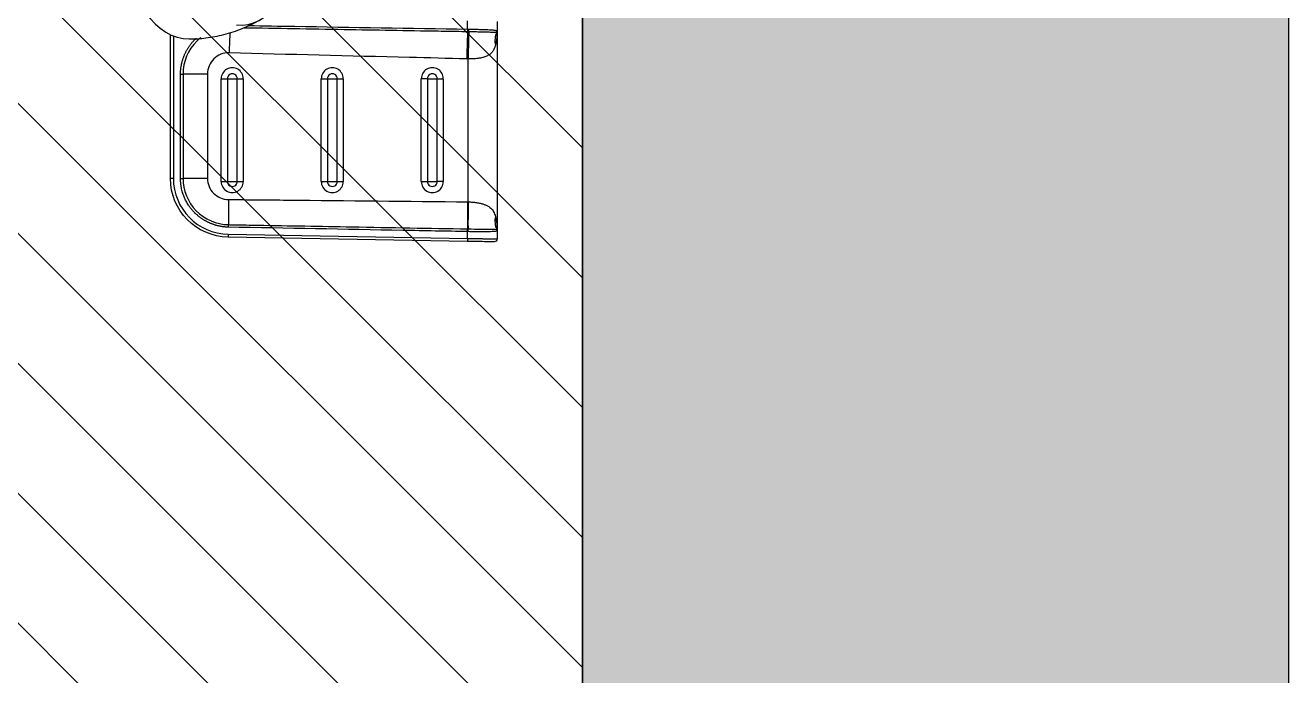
# Model space of a CAD drawing. Header units: millimetres. Extents: x -41292 to 298682, y -22072 to 33155.
# Drawn here: x -25852.5 to -25423.1, y 28368.3 to 28589.6 of the extents above; entities that cross this region are included whole.
import ezdxf

# ---------------------------------------------------------------- set-up
doc = ezdxf.new("R2010")
doc.units = ezdxf.units.MM
for name, color, linetype in [('02-WAL', 2, 'Continuous'), ('06-FUR', 6, 'Continuous'), ('F-BATH', 9, 'Continuous'), ('인테리어_벽체_신설', 3, 'Continuous'), ('인테리어_해치_벽체', 8, 'Continuous')]:
    doc.layers.add(name, color=color, linetype=linetype)

# ---------------------------------------------------------------- blocks, each defined once
blk = doc.blocks.new('shdushs')
at = {"layer": '인테리어_해치_벽체'}
h = blk.add_hatch(color=256, dxfattribs=at)
h.dxf.hatch_style = 1
h.paths.add_polyline_path([(278642.73, 3821.07), (279542.73, 3821.07), (279542.73, 3081.07), (278642.73, 3081.07)], flags=16)
h.paths.add_polyline_path([(277152.73, 3961.07), (277872.73, 3961.07), (277872.73, 151.07), (277922.73, 151.07), (277922.73, 11.07), (277732.73, 11.07), (277732.73, 3821.07), (277732.73, 3821.07), (277732.73, 3821.07), (277152.73, 3821.07)])
h.paths.add_polyline_path([(273717.73, 4561.07), (275322.73, 4561.07), (275322.73, 3821.07), (275272.73, 3821.07), (275272.73, 2461.07), (275322.73, 2461.07), (275322.73, 2321.07), (274602.73, 2321.07), (274602.73, -758.93), (274652.73, -758.93), (274652.73, -898.93), (274462.73, -898.93), (274462.73, 2321.07), (274362.73, 2321.07), (274362.73, 2461.07), (275132.73, 2461.07), (275132.73, 4321.07), (273717.73, 4321.07)])
h.paths.add_polyline_path([(271533.15, 3011.07), (271533.15, 2871.07), (272442.73, 2871.07), (272442.73, 2321.07), (272632.73, 2321.07), (272632.73, 2461.07), (272582.73, 2461.07), (272582.73, 3011.07)])
h.paths.add_polyline_path([(268942.73, 1846.07), (268942.73, 1716.07), (269342.73, 1716.07), (269342.73, -898.93), (271112.73, -906.75), (271112.73, -766.75), (269482.73, -758.93), (269482.73, 2871.07), (270375.78, 2871.07), (270375.78, 3011.07), (269482.73, 3011.07), (269482.73, 4321.07), (270617.73, 4321.07), (270617.73, 4561.07), (269342.73, 4561.07), (269342.73, 1846.07)])
h.paths.add_polyline_path([(276332.73, -2313.93), (277872.73, -2313.93), (277872.73, -2463.93), (276332.73, -2463.93)])
h.paths.add_polyline_path([(275552.73, -898.93), (275552.73, -758.93), (277872.73, -758.93), (277872.73, -898.93)])
h.paths.add_polyline_path([(270682.73, -2463.93), (270342.73, -2463.93), (270342.73, -2313.93), (270682.73, -2313.93)])
h.paths.add_polyline_path([(269842.73, -6133.93), (270682.73, -6133.93), (270682.73, -6283.93), (269842.73, -6283.93)])
h.paths.add_polyline_path([(275142.73, -6283.93), (275681.29, -6283.93), (275681.29, -6133.93), (275382.73, -6133.93), (275382.73, -2463.93), (275432.73, -2463.93), (275432.73, -2313.93), (275142.73, -2313.93), (275142.73, -6283.93)])
h.paths.add_polyline_path([(278812.73, -7888.93), (278812.73, -8128.93), (279782.73, -8128.93), (279782.73, 3961.07), (278502.73, 3961.07), (278502.73, 2941.07), (279542.73, 2941.07), (279542.73, 151.07), (278722.73, 151.07), (278722.73, 11.07), (279542.73, 11.07), (279542.73, -2313.93), (278872.73, -2313.93), (278872.73, -2463.93), (279542.73, -2463.93), (279542.73, -6133.93), (278812.73, -6133.93), (278812.73, -6283.93), (279542.73, -6283.93), (279542.73, -7888.93)])
h.paths.add_polyline_path([(274612.73, -7888.93), (276112.73, -7888.93), (276112.73, -8128.93), (274612.73, -8128.93)])
h.paths.add_polyline_path([(270167.73, -7288.93), (270682.73, -7288.93), (270682.73, -7888.93), (271212.73, -7888.93), (271212.73, -8128.93), (270167.73, -8128.93)])
h.paths.add_polyline_path([(267542.73, -7288.93), (267282.73, -7288.93), (267282.73, -7528.93), (267782.73, -7528.93), (267782.73, -6283.93), (268382.73, -6283.93), (268382.73, -6133.93), (267782.73, -6133.93), (267782.73, -2463.93), (269442.73, -2463.93), (269442.73, -2313.93), (267442.73, -2313.93), (267442.73, -2463.93), (267542.73, -2463.93), (267542.73, -6133.93), (266942.73, -6133.93), (266942.73, -6283.93), (267542.73, -6283.93)])
h.paths.add_polyline_path([(266372.73, 1716.07), (265697.73, 1716.07), (265697.73, -763.93), (266507.73, -763.93), (266507.73, -893.93), (265697.73, -893.93), (265697.73, -2313.93), (266542.73, -2313.93), (266542.73, -2463.93), (264582.73, -2463.93), (264582.73, -6133.93), (265182.73, -6133.93), (265182.73, -6283.93), (264582.73, -6283.93), (264582.73, -7288.93), (265182.73, -7288.93), (265182.73, -7528.93), (264342.73, -7528.93), (264342.73, -2313.93), (265547.73, -2313.93), (265547.73, 1846.07), (266152.73, 1846.07), (266152.73, 2277.91), (266292.73, 2277.91), (266292.73, 1846.07), (266372.73, 1846.07)])
h.paths.add_polyline_path([(266822.73, 1846.07), (268042.73, 1846.07), (268042.73, 1716.07), (267487.73, 1716.07), (267487.73, -893.93), (267307.73, -893.93), (267307.73, -763.93), (267357.73, -763.93), (267357.73, 1716.07), (266822.73, 1716.07)])
h.paths.add_polyline_path([(266342.73, 3961.07), (266152.73, 3961.07), (266152.73, 3177.91), (266292.73, 3177.91), (266292.73, 3821.07), (266342.73, 3821.07)])
at = {"layer": '02-WAL'}
blk.add_lwpolyline([(278812.73, -7888.93), (278812.73, -8128.93), (279782.73, -8128.93), (279782.73, 3961.07), (278502.73, 3961.07), (278502.73, 2941.07), (279542.73, 2941.07), (279542.73, 151.07), (278722.73, 151.07), (278722.73, 11.07), (279542.73, 11.07), (279542.73, -2313.93), (278872.73, -2313.93), (278872.73, -2463.93), (279542.73, -2463.93), (279542.73, -6133.93), (278812.73, -6133.93), (278812.73, -6283.93), (279542.73, -6283.93), (279542.73, -7888.93), (278812.73, -7888.93)], dxfattribs=at)
blk = doc.blocks.new('59A-확장$0$rain-LM')
at = {"layer": 'F-BATH', "color": 251, "true_color": 0x636466}
for p, q in [((106671.76, 51841.92), (106675, 51841.92)), ((106675.25, 51841.92), (106742.77, 51841.92)), ((106743.02, 51841.92), (106745.76, 51841.92)), ((106674.39, 51831.92), (106671.56, 51831.92)), ((106674.39, 51831.92), (106675.31, 51831.91)), ((106674.39, 51831.92), (106675.31, 51831.91)), ((106674.39, 51831.92), (106674.39, 51831.92)), ((106675.31, 51831.91), (106675.31, 51831.91)), ((106733.17, 51832.1), (106684.52, 51832.1)), ((106743.28, 51831.92), (106742.36, 51831.94)), ((106743.28, 51831.9), (106742.36, 51831.92)), ((106745.6, 51831.92), (106743.28, 51831.92)), ((106744.18, 51750.59), (106745.6, 51831.92)), ((106746.6, 51831.91), (106745.18, 51750.57)), ((106745.6, 51831.92), (106746.6, 51831.91)), ((106691.26, 51821.59), (106691.26, 51823.65)), ((106691.26, 51823.65), (106726.26, 51823.65)), ((106726.26, 51821.59), (106691.26, 51821.59)), ((106691.26, 51818.26), (106691.26, 51821.59)), ((106726.26, 51823.65), (106726.26, 51821.59)), ((106726.26, 51818.26), (106726.26, 51821.59)), ((106691.26, 51818.26), (106726.26, 51818.26)), ((106691.26, 51818.26), (106691.26, 51816.17)), ((106726.26, 51816.17), (106726.26, 51818.26)), ((106726.26, 51816.17), (106691.26, 51816.17)), ((106691.26, 51787.59), (106691.26, 51789.65)), ((106691.26, 51789.65), (106726.26, 51789.65)), ((106691.26, 51784.27), (106691.26, 51787.59)), ((106726.26, 51787.59), (106691.26, 51787.59)), ((106726.26, 51787.59), (106726.26, 51789.65)), ((106726.26, 51784.27), (106726.26, 51787.59)), ((106691.26, 51782.17), (106691.26, 51784.27)), ((106691.26, 51784.27), (106726.26, 51784.27)), ((106726.26, 51782.17), (106691.26, 51782.17)), ((106726.26, 51782.17), (106726.26, 51784.27)), ((106691.26, 51753.6), (106691.26, 51755.66)), ((106691.26, 51755.66), (106726.26, 51755.66)), ((106691.26, 51750.27), (106691.26, 51753.6)), ((106726.26, 51753.6), (106691.26, 51753.6)), ((106726.26, 51753.6), (106726.26, 51755.66)), ((106726.26, 51750.27), (106726.26, 51753.6)), ((106691.26, 51748.18), (106691.26, 51750.27)), ((106691.26, 51750.27), (106726.26, 51750.27)), ((106726.26, 51748.18), (106691.26, 51748.18)), ((106726.26, 51748.18), (106726.26, 51750.27)), ((106741.76, 51750.62), (106740.91, 51750.64)), ((106744.18, 51750.59), (106745.18, 51750.57)), ((106689.67, 51743.49), (106689.67, 51735.2)), ((106689.67, 51743.49), (106725.18, 51743.49)), ((106725.18, 51743.49), (106725.18, 51735.2)), ((106689.67, 51734.35), (106689.67, 51735.2)), ((106689.67, 51735.2), (106725.18, 51735.2)), ((106725.18, 51734.35), (106725.18, 51735.2)), ((106725.18, 51730.92), (106676.27, 51730.92)), ((106676.71, 51731.92), (106725.18, 51731.92)), ((106725.18, 51734.35), (106689.67, 51734.35)), ((106725.18, 51731.92), (106725.18, 51730.92))]:
    blk.add_line(p, q, dxfattribs=at)
at = {"layer": 'F-BATH', "color": 251, "true_color": 0x636466, "extrusion": (0, 0, -1)}
for centre, radius, start, end in [((-106745.76, 51840.92), 1, 90, 181), ((-106725.18, 51750.92), 20, 181, 270)]:
    blk.add_arc(centre, radius, start, end, dxfattribs=at)
at = {"layer": 'F-BATH', "color": 251, "true_color": 0x636466}
blk.add_arc((106725.18, 51750.92), 19, 270, 359, dxfattribs=at)
for centre, major_axis, ratio, start_param, end_param in [((106675, 51840.92), (0, 1), 0.99677, 5.790672, 6.283185), ((106675.01, 51840.92), (0, 1), 0.999207, 5.821077, 6.283185), ((106679.91, 51850.77), (-4.66, -8.85), 0.795475, 0.029304, 0.585213), ((106738.11, 51850.77), (4.66, -8.85), 0.795475, 5.697972, 6.253881), ((106743.02, 51840.92), (0, 1), 0.996839, 0, 0.492168), ((106743.01, 51840.92), (0, 1), 0.999207, 0, 0.462109), ((106674.4, 51832.3), (-1, 0.02), 0.041695, 3.544582, 4.713238), ((106684.51, 51831.76), (-10, 0.24), 0.017448, 0.402796, 1.571208), ((106684.52, 51832.27), (-10, 0.1), 0.017452, 0.402684, 1.570971), ((106733.16, 51832.09), (10, -0.11), 0.017451, 4.712587, 5.880957), ((106733.17, 51832.27), (10, -0.16), 0.01745, 4.712672, 5.881209), ((106743.29, 51832.03), (1, -0.018), 0.012223, 1.571021, 2.739649), ((106691.26, 51819.91), (3.74, 0), 0.999848, 1.570796, 4.712389), ((106691.26, 51819.93), (-1.66, 0), 0.999848, 4.712389, 7.853982), ((106726.26, 51819.91), (3.74, 0), 0.999848, 4.712389, 7.853982), ((106726.26, 51819.93), (-1.66, 0), 0.999848, 1.570796, 4.712389), ((106691.26, 51785.91), (3.74, 0), 0.999848, 1.570796, 4.712389), ((106691.26, 51785.93), (-1.66, 0), 0.999848, 4.712389, 7.853982), ((106726.26, 51785.91), (3.74, 0), 0.999848, 4.712389, 7.853982), ((106726.26, 51785.93), (-1.66, 0), 0.999848, 1.570796, 4.712389), ((106639.76, 51754.82), (33.3, 0), 0.601815, 6.211848, 7.732635), ((106691.26, 51751.92), (3.74, 0), 0.999848, 1.570796, 4.712389), ((106691.26, 51751.94), (-1.66, 0), 0.999848, 4.712389, 7.853982), ((106726.26, 51751.92), (3.74, 0), 0.999848, 4.712389, 7.853982), ((106726.26, 51751.94), (-1.66, 0), 0.999848, 1.570796, 4.712389), ((106682.48, 51751.05), (-10, 0.27), 0.017446, 0.803412, 1.571264), ((106732.37, 51750.8), (10, -0.08), 0.017452, 4.71253, 5.73577), ((106639.76, 51737.25), (-38, 0), 0.601815, 0.325862, 3.144054)]:
    blk.add_ellipse(centre, major_axis=major_axis, ratio=ratio, start_param=start_param, end_param=end_param, dxfattribs=at)
for points, degree, knots in [([(106674.4, 51832.34), (106674.41, 51832.9), (106674.43, 51833.99), (106674.47, 51835.54), (106674.51, 51836.95), (106674.56, 51838.19), (106674.61, 51839.25), (106674.66, 51840.13), (106674.72, 51840.82), (106674.78, 51841.34), (106674.85, 51841.68), (106674.92, 51841.89), (106674.98, 51841.91), (106675, 51841.92)], 3, [0, 0, 0, 0, 0.109109, 0.214575, 0.316399, 0.414581, 0.509123, 0.600025, 0.68729, 0.770917, 0.85091, 0.92727, 1, 1, 1, 1]), ([(106675.04, 51841.92), (106675.08, 51841.92), (106675.1, 51841.92), (106675.17, 51841.92), (106675.21, 51841.92), (106675.25, 51841.92), (106675.25, 51841.92), (106675.25, 51841.92)], 3, [0, 0, 0, 0, 0.417888, 0.417888, 0.995204, 0.995204, 1, 1, 1, 1]), ([(106675.25, 51841.92), (106675.64, 51841.92), (106676.43, 51841.9), (106677.63, 51841.79), (106678.8, 51841.62), (106679.56, 51841.43), (106679.91, 51841.35)], 3, [0, 0, 0, 0, 0.249944, 0.499964, 0.767557, 1, 1, 1, 1]), ([(106675.25, 51841.92), (106675.29, 51841.92), (106675.37, 51841.91), (106675.43, 51841.85), (106675.46, 51841.82)], 3, [0, 0, 0, 0, 0.519282, 1, 1, 1, 1]), ([(106675.47, 51841.8), (106675.49, 51841.77), (106675.51, 51841.69), (106675.53, 51841.4), (106675.54, 51840.96), (106675.52, 51840.19), (106675.47, 51838.69), (106675.42, 51836.69), (106675.36, 51834.42), (106675.34, 51833.21), (106675.32, 51832.3)], 3, [0, 0, 0, 0, 0.077298, 0.1614, 0.251218, 0.328991, 0.500727, 0.749359, 0.812685, 1, 1, 1, 1]), ([(106679.91, 51841.35), (106680.3, 51841.23), (106681.06, 51841), (106682.02, 51840.43), (106682.84, 51839.67), (106683.49, 51838.67), (106683.99, 51837.41), (106684.33, 51835.87), (106684.52, 51834.07), (106684.52, 51832.77), (106684.52, 51832.1)], 3, [0, 0, 0, 0, 0.112038, 0.223835, 0.337574, 0.455325, 0.578957, 0.710084, 0.850061, 1, 1, 1, 1]), ([(106733.17, 51832.1), (106733.19, 51832.6), (106733.23, 51833.57), (106733.39, 51834.95), (106733.62, 51836.2), (106733.93, 51837.31), (106734.3, 51838.27), (106734.75, 51839.08), (106735.27, 51839.76), (106735.87, 51840.32), (106736.54, 51840.76), (106737.28, 51841.1), (106737.84, 51841.27), (106738.11, 51841.35)], 3, [0, 0, 0, 0, 0.110721, 0.216105, 0.316494, 0.412281, 0.503918, 0.591923, 0.676879, 0.759437, 0.840304, 0.920232, 1, 1, 1, 1]), ([(106738.11, 51841.35), (106738.47, 51841.43), (106739.23, 51841.61), (106740.78, 51841.86), (106741.99, 51841.9), (106742.77, 51841.92)], 3, [0, 0, 0, 0, 0.232472, 0.500111, 1, 1, 1, 1]), ([(106742.37, 51832.05), (106742.39, 51833.54), (106742.42, 51835), (106742.44, 51837.53), (106742.45, 51838.6), (106742.47, 51841.05), (106742.48, 51841.69), (106742.55, 51841.8)], 3, [0, 0, 0, 0, 0.25, 0.25, 0.5, 0.5, 1, 1, 1, 1]), ([(106742.57, 51841.82), (106742.6, 51841.85), (106742.66, 51841.91), (106742.74, 51841.92), (106742.77, 51841.92)], 3, [0, 0, 0, 0, 0.480716, 1, 1, 1, 1]), ([(106742.77, 51841.92), (106742.77, 51841.92), (106742.77, 51841.92), (106742.81, 51841.92), (106742.85, 51841.92), (106742.92, 51841.92), (106742.94, 51841.92), (106742.97, 51841.92)], 3, [0, 0, 0, 0, 0.005039, 0.005039, 0.611564, 0.611564, 1, 1, 1, 1]), ([(106743.02, 51841.92), (106743.06, 51841.9), (106743.13, 51841.85), (106743.2, 51841.45), (106743.26, 51840.75), (106743.3, 51839.69), (106743.33, 51838.27), (106743.33, 51836.48), (106743.32, 51834.37), (106743.3, 51832.83), (106743.29, 51832.05)], 3, [0, 0, 0, 0, 0.098714, 0.204911, 0.318608, 0.439821, 0.56856, 0.704832, 0.848645, 1, 1, 1, 1]), ([(106745.6, 51831.92), (106745.61, 51832.47), (106745.63, 51833.54), (106745.65, 51835.08), (106745.67, 51836.48), (106745.69, 51837.73), (106745.7, 51838.81), (106745.72, 51839.72), (106745.73, 51840.46), (106745.74, 51841.03), (106745.75, 51841.45), (106745.75, 51841.69), (106745.75, 51841.79), (106745.75, 51841.81)], 3, [0, 0, 0, 0, 0.115212, 0.226236, 0.333071, 0.435715, 0.534169, 0.628431, 0.7185, 0.804377, 0.88606, 0.963549, 1, 1, 1, 1]), ([(106745.75, 51841.81), (106745.76, 51841.84), (106745.76, 51841.9), (106745.76, 51841.91), (106745.76, 51841.92)], 3, [0, 0, 0, 0, 0.347767, 1, 1, 1, 1]), ([(106746.76, 51840.91), (106746.76, 51840.91), (106746.74, 51839.94), (106746.68, 51836.6), (106746.64, 51834.27), (106746.6, 51831.91)], 3, [0, 0, 0, 0, 0.5, 0.5, 1, 1, 1, 1]), ([(106673.19, 51757.37), (106673.27, 51762.64), (106673.36, 51767.92), (106673.76, 51792.77), (106674.08, 51812.35), (106674.39, 51831.92)], 3, [0, 0, 0, 0, 0.212324, 0.212324, 1, 1, 1, 1]), ([(106675.31, 51831.91), (106675.3, 51831.24), (106675.29, 51830.57), (106675.23, 51827.24), (106675.19, 51824.57), (106674.96, 51811.24), (106674.78, 51800.58), (106674.41, 51778.5), (106674.21, 51767.09), (106674.02, 51755.68)], 3, [0, 0, 0, 0, 0.026232, 0.026232, 0.131162, 0.131162, 0.550882, 0.550882, 1, 1, 1, 1]), ([(106684.51, 51831.58), (106684.36, 51825.09), (106684.2, 51818.6), (106683.55, 51791.7), (106683.03, 51771.28), (106682.48, 51750.87)], 3, [0, 0, 0, 0, 0.24132, 0.24132, 1, 1, 1, 1]), ([(106684.52, 51832.1), (106684.52, 51832.05), (106684.52, 51832.01), (106684.52, 51831.83), (106684.51, 51831.71), (106684.51, 51831.58)], 3, [0, 0, 0, 0, 0.270595, 0.270595, 1, 1, 1, 1]), ([(106732.37, 51750.62), (106732.42, 51757.29), (106732.48, 51763.95), (106732.72, 51791.05), (106732.93, 51811.48), (106733.16, 51831.91)], 3, [0, 0, 0, 0, 0.245983, 0.245983, 1, 1, 1, 1]), ([(106740.91, 51750.64), (106740.92, 51751.3), (106740.93, 51751.97), (106740.99, 51755.3), (106741.04, 51757.97), (106741.27, 51771.3), (106741.46, 51781.97), (106741.89, 51805.73), (106742.13, 51818.82), (106742.36, 51831.92)], 3, [0, 0, 0, 0, 0.024603, 0.024603, 0.123015, 0.123015, 0.516665, 0.516665, 1, 1, 1, 1]), ([(106743.28, 51831.9), (106743.15, 51824.57), (106743.01, 51817.23), (106742.5, 51790.14), (106742.13, 51770.38), (106741.76, 51750.62)], 3, [0, 0, 0, 0, 0.270634, 0.270634, 1, 1, 1, 1]), ([(106677.76, 51737.25), (106677.75, 51739.17), (106677.49, 51743.13), (106676.35, 51749.22), (106674.3, 51755.48), (106672.33, 51759.48), (106671.17, 51761.47)], 3, [0, 0, 0, 0, 0.225829, 0.46905, 0.727974, 1, 1, 1, 1]), ([(106682.48, 51750.87), (106682.43, 51748.95), (106683.17, 51747.05), (106685.86, 51744.29), (106687.74, 51743.49), (106689.67, 51743.49)], 3, [0, 0, 0, 0, 0.5, 0.5, 1, 1, 1, 1]), ([(106725.18, 51735.2), (106729.27, 51735.2), (106733.25, 51736.82), (106739.09, 51742.53), (106740.83, 51746.58), (106740.91, 51750.64)], 3, [0, 0, 0, 0, 0.5, 0.5, 1, 1, 1, 1]), ([(106741.76, 51750.62), (106741.7, 51747.4), (106740.39, 51744.37), (106739.09, 51741.35), (106736.79, 51739.1), (106734.47, 51736.82), (106728.44, 51734.35), (106725.18, 51734.35)], 2, [0, 0, 0, 0.25, 0.25, 0.5, 0.5, 0.75, 1, 1, 1]), ([(106725.18, 51743.49), (106727.07, 51743.49), (106728.9, 51744.25), (106731.57, 51746.9), (106732.35, 51748.74), (106732.37, 51750.62)], 3, [0, 0, 0, 0, 0.5, 0.5, 1, 1, 1, 1]), ([(106677.3, 51741.21), (106677.66, 51740.75), (106678.06, 51740.3), (106681.42, 51736.9), (106685.52, 51735.2), (106689.67, 51735.2)], 3, [0, 0, 0, 0, 0.124486, 0.124486, 1, 1, 1, 1]), ([(106689.67, 51734.35), (106686.38, 51734.35), (106683.26, 51735.66), (106680.14, 51736.97), (106677.84, 51739.31), (106677.68, 51739.47), (106677.53, 51739.63)], 2, [0, 0, 0, 0.48353, 0.48353, 0.96706, 0.96706, 1, 1, 1])]:
    blk.add_open_spline(points, degree=degree, knots=knots, dxfattribs=at)
for points in [[(106675.46, 51841.82), (106675.46, 51841.81), (106675.47, 51841.81), (106675.47, 51841.8)], [(106742.55, 51841.8), (106742.56, 51841.81), (106742.56, 51841.81), (106742.57, 51841.82)], [(106674.39, 51831.92), (106674.4, 51832.06), (106674.4, 51832.2), (106674.4, 51832.34)], [(106675.32, 51832.3), (106675.32, 51832.17), (106675.32, 51832.04), (106675.31, 51831.91)], [(106733.16, 51831.91), (106733.16, 51831.97), (106733.16, 51832.04), (106733.17, 51832.1)], [(106742.36, 51831.94), (106742.36, 51831.98), (106742.37, 51832.02), (106742.37, 51832.05)], [(106742.36, 51831.92), (106742.36, 51831.92), (106742.36, 51831.93), (106742.36, 51831.94)], [(106743.29, 51832.05), (106743.29, 51832), (106743.29, 51831.96), (106743.28, 51831.92)], [(106743.28, 51831.92), (106743.28, 51831.91), (106743.28, 51831.91), (106743.28, 51831.9)]]:
    blk.add_open_spline(points, degree=3, dxfattribs=at)
blk = doc.blocks.new('sheisdxse')
at = {"layer": '06-FUR', "rotation": 269.9999999999999}
blk.add_blockref('59A-확장$0$rain-LM', (295224.7, 79040.31), dxfattribs=at)
blk = doc.blocks.new('shesevd')
at = {"layer": '인테리어_해치_벽체'}
h = blk.add_hatch(dxfattribs=at)
h.set_pattern_fill('ANSI31', color=256, scale=250, angle=450)
h.set_pattern_definition([(135, (87552.9, -30000), (-22.097087, -22.097087), [])])
h.paths.add_polyline_path([(336995.63, -32463.93), (337895.63, -32463.93), (337895.63, -32313.93), (336995.63, -32313.93)])
h.paths.add_polyline_path([(335040.63, -30893.93), (335895.63, -30893.93), (335895.63, -30758.93), (335040.63, -30758.93)])
h.paths.add_polyline_path([(340135.63, -26988.93), (340135.63, -27538.93), (340185.63, -27538.93), (340185.63, -27678.93), (339995.63, -27678.93), (339995.63, -27128.93), (339975.63, -27128.93), (339975.63, -27828.93), (340205.63, -27828.93), (340205.63, -26988.93)])
h.paths.add_polyline_path([(337928.68, -26988.93), (339086.05, -26988.93), (339086.05, -27128.93), (337928.68, -27128.93)])
h.paths.add_polyline_path([(341215.63, -30798.93), (342015.63, -30798.93), (342015.63, -30898.93), (341215.63, -30898.93)])
h.paths.add_polyline_path([(344775.63, -30898.93), (344775.63, -32313.93), (344675.63, -32313.93), (344675.63, -30898.93)])
h.paths.add_polyline_path([(346895.63, -27838.93), (346295.63, -27838.93), (346295.63, -27908.93), (347095.63, -27908.93), (347095.63, -27308.93), (346895.63, -27308.93)])
h.paths.add_polyline_path([(343284.19, -37888.93), (343284.19, -36283.93), (343184.19, -36283.93), (343184.19, -37888.93)])
h.paths.add_polyline_path([(338140.63, -36283.93), (338140.63, -37288.93), (338240.63, -37288.93), (338240.63, -36283.93)])
at = {"layer": '인테리어_벽체_신설'}
blk.add_lwpolyline([(346895.63, -27838.93), (346295.63, -27838.93), (346295.63, -27908.93), (347095.63, -27908.93), (347095.63, -27308.93), (346895.63, -27308.93), (346895.63, -27838.93)], dxfattribs=at)

msp = doc.modelspace()

# ---------------------------------------------------------------- block references
msp.add_blockref('shdushs', (-305205.87, 26222.34))

# ---------------------------------------------------------------- next in the draw order: block references
msp.add_blockref('sheisdxse', (-372758.77, 56222.34))

# ---------------------------------------------------------------- next in the draw order: block references
msp.add_blockref('shesevd', (-372758.77, 56222.34))

doc.saveas('drawing.dxf')
